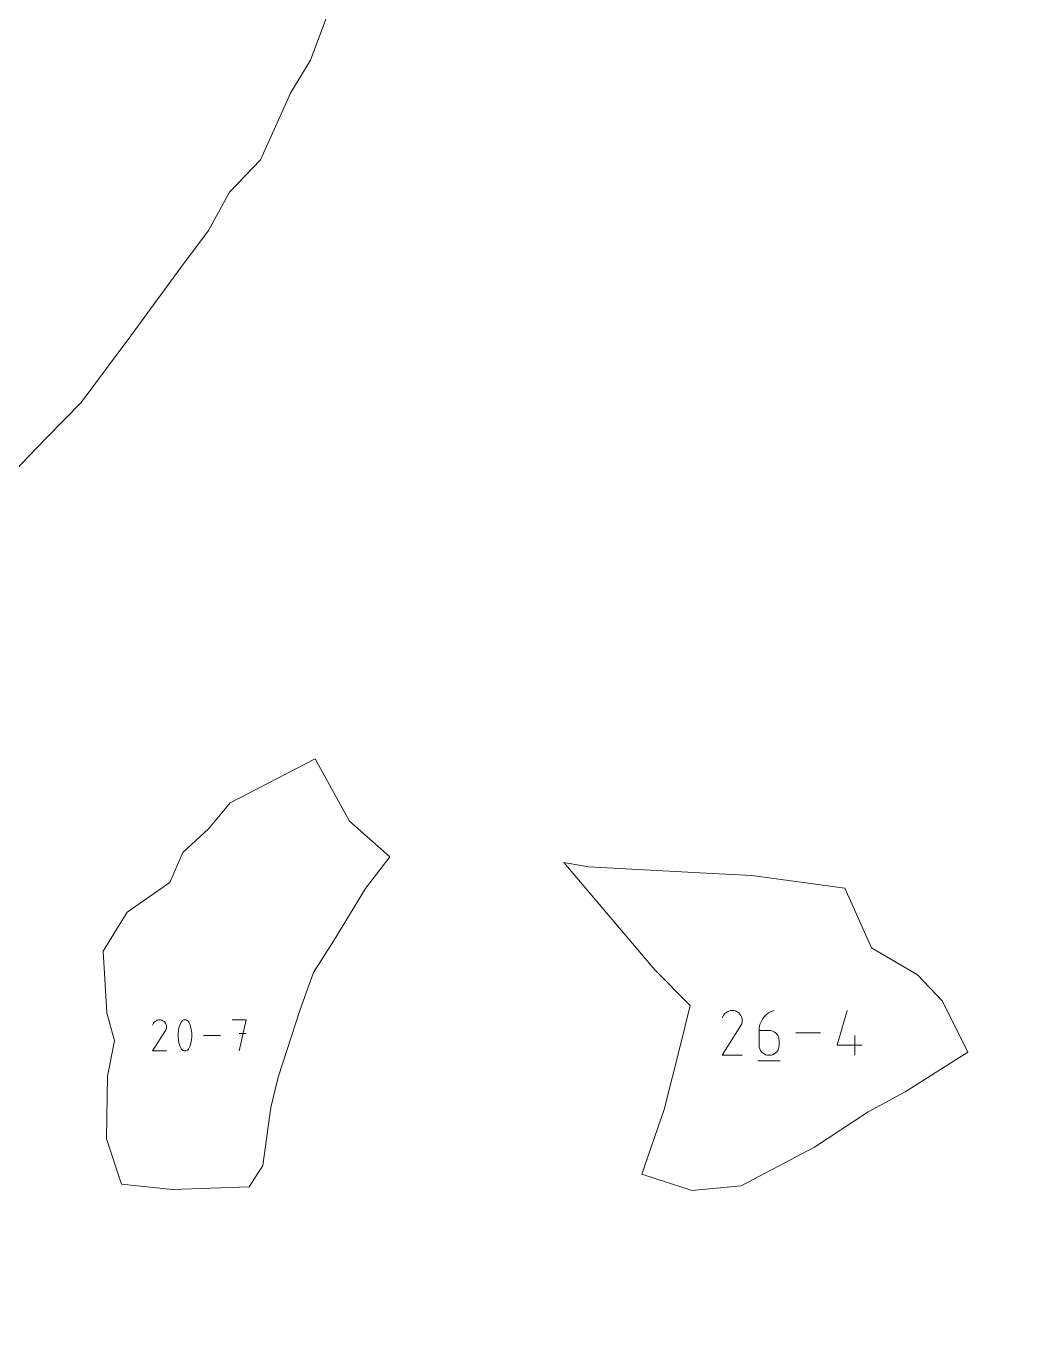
# Model space of a CAD drawing. Header units: millimetres. Extents: x -446 to 392, y -249 to 379.
# Drawn here: x -266.24 to -244.91, y 204.53 to 232.11 of the extents above; entities that cross this region are included whole.
import ezdxf

# ---------------------------------------------------------------- set-up
doc = ezdxf.new("R2010")
doc.units = ezdxf.units.MM
doc.header["$MEASUREMENT"] = 0
doc.layers.add('Layer 1', color=7, linetype='Continuous')

msp = doc.modelspace()

# ---------------------------------------------------------------- linework, layer by layer
at = {"layer": 'Layer 1', "color": 5, "lineweight": 0}
for points, knots in [([(-446.0374, -230.5655), (-446.0374, -230.5655), (392.1616, -230.5655), (392.1616, -230.5655), (392.1616, -230.5655), (392.1616, -230.5655), (392.1616, 379.0343), (392.1616, 379.0343), (392.1616, 379.0343), (392.1616, 379.0343), (-446.0374, 379.0343), (-446.0374, 379.0343), (-446.0374, 379.0343), (-446.0374, 379.0343), (-446.0374, -230.5655), (-446.0374, -230.5655)], [0, 0, 0, 0, 0.2, 0.2, 0.2, 0.2, 0.4, 0.4, 0.4, 0.4, 0.6, 0.6, 0.6, 0.6, 1, 1, 1, 1]), ([(-258.3271, 236.817), (-258.3271, 236.817), (-258.3528, 238.238), (-258.3528, 238.238), (-258.3528, 238.238), (-258.3528, 238.238), (-258.4877, 239.1928), (-258.4877, 239.1928), (-258.4877, 239.1928), (-258.4877, 239.1928), (-258.7671, 240.2921), (-258.7671, 240.2921), (-258.7671, 240.2921), (-258.7671, 240.2921), (-258.9362, 240.9663), (-258.9362, 240.9663), (-258.9362, 240.9663), (-258.9362, 240.9663), (-259.1602, 242.4473), (-259.1602, 242.4473), (-259.1602, 242.4473), (-259.1602, 242.4473), (-259.6253, 243.0312), (-259.6253, 243.0312), (-259.6253, 243.0312), (-259.6253, 243.0312), (-260.4783, 244.2957), (-260.4783, 244.2957), (-260.4783, 244.2957), (-260.4783, 244.2957), (-261.4925, 244.6705), (-261.4925, 244.6705), (-261.4925, 244.6705), (-261.4925, 244.6705), (-262.3107, 245.079), (-262.3107, 245.079), (-262.3107, 245.079), (-262.3107, 245.079), (-262.8209, 245.4773), (-262.8209, 245.4773), (-262.8209, 245.4773), (-262.8209, 245.4773), (-263.442, 245.8806), (-263.442, 245.8806), (-263.442, 245.8806), (-263.442, 245.8806), (-264.6573, 246.96), (-264.6573, 246.96), (-264.6573, 246.96), (-264.6573, 246.96), (-264.9407, 249.4586), (-264.9407, 249.4586), (-264.9407, 249.4586), (-264.9407, 249.4586), (-265.003, 251.8143), (-265.003, 251.8143), (-265.003, 251.8143), (-265.003, 251.8143), (-264.9864, 252.3748), (-264.9864, 252.3748), (-264.9864, 252.3748), (-264.9864, 252.3748), (-266.3657, 254.4866), (-266.3657, 254.4866), (-266.3657, 254.4866), (-266.3657, 254.4866), (-267.1228, 254.7049), (-267.1228, 254.7049), (-267.1228, 254.7049), (-267.1228, 254.7049), (-267.6776, 255.218), (-267.6776, 255.218), (-267.6776, 255.218), (-267.6776, 255.218), (-268.4535, 256.0602), (-268.4535, 256.0602), (-268.4535, 256.0602), (-268.4535, 256.0602), (-269.7311, 256.6567), (-269.7311, 256.6567), (-269.7311, 256.6567), (-269.7311, 256.6567), (-270.8172, 256.487), (-270.8172, 256.487), (-270.8172, 256.487), (-270.8172, 256.487), (-271.1241, 257.1412), (-271.1241, 257.1412), (-271.1241, 257.1412), (-271.1241, 257.1412), (-271.7726, 257.4435), (-271.7726, 257.4435), (-271.7726, 257.4435), (-271.7726, 257.4435), (-272.6113, 257.5646), (-272.6113, 257.5646), (-272.6113, 257.5646), (-272.6113, 257.5646), (-273.6592, 257.0881), (-273.6592, 257.0881), (-273.6592, 257.0881), (-273.6592, 257.0881), (-274.7865, 258.1508), (-274.7865, 258.1508), (-274.7865, 258.1508), (-274.7865, 258.1508), (-275.7836, 258.6822), (-275.7836, 258.6822), (-275.7836, 258.6822), (-275.7836, 258.6822), (-276.3715, 258.7513), (-276.3715, 258.7513), (-276.3715, 258.7513), (-276.3715, 258.7513), (-277.0246, 258.5879), (-277.0246, 258.5879), (-277.0246, 258.5879), (-277.0246, 258.5879), (-276.9275, 257.7297), (-276.9275, 257.7297), (-276.9275, 257.7297), (-276.9275, 257.7297), (-276.8812, 257.1418), (-276.8812, 257.1418), (-276.8812, 257.1418), (-276.8812, 257.1418), (-276.351, 256.4841), (-276.351, 256.4841), (-276.351, 256.4841), (-276.351, 256.4841), (-275.9641, 256.1504), (-275.9641, 256.1504), (-275.9641, 256.1504), (-275.9641, 256.1504), (-274.3472, 255.4425), (-274.3472, 255.4425), (-274.3472, 255.4425), (-274.3472, 255.4425), (-274.0192, 256.0693), (-274.0192, 256.0693), (-274.0192, 256.0693), (-274.0192, 256.0693), (-274.1003, 255.3614), (-274.1003, 255.3614), (-274.1003, 255.3614), (-274.1003, 255.3614), (-273.5804, 254.8591), (-273.5804, 254.8591), (-273.5804, 254.8591), (-273.5804, 254.8591), (-272.7747, 254.434), (-272.7747, 254.434), (-272.7747, 254.434), (-272.7747, 254.434), (-272.2599, 253.1759), (-272.2599, 253.1759), (-272.2599, 253.1759), (-272.2599, 253.1759), (-271.8074, 252.2491), (-271.8074, 252.2491), (-271.8074, 252.2491), (-271.8074, 252.2491), (-270.4156, 251.5555), (-270.4156, 251.5555), (-270.4156, 251.5555), (-270.4156, 251.5555), (-271.2452, 249.9305), (-271.2452, 249.9305), (-271.2452, 249.9305), (-271.2452, 249.9305), (-272.9313, 250.0568), (-272.9313, 250.0568), (-272.9313, 250.0568), (-272.9313, 250.0568), (-273.9895, 249.2912), (-273.9895, 249.2912), (-273.9895, 249.2912), (-273.9895, 249.2912), (-275.3425, 249.2609), (-275.3425, 249.2609), (-275.3425, 249.2609), (-275.3425, 249.2609), (-275.8259, 248.6415), (-275.8259, 248.6415), (-275.8259, 248.6415), (-275.8259, 248.6415), (-276.1098, 248.1804), (-276.1098, 248.1804), (-276.1098, 248.1804), (-276.1098, 248.1804), (-276.8955, 247.1771), (-276.8955, 247.1771), (-276.8955, 247.1771), (-276.8955, 247.1771), (-277.2829, 245.9909), (-277.2829, 245.9909), (-277.2829, 245.9909), (-277.2829, 245.9909), (-277.7982, 245.3881), (-277.7982, 245.3881), (-277.7982, 245.3881), (-277.7982, 245.3881), (-278.6067, 244.5865), (-278.6067, 244.5865), (-278.6067, 244.5865), (-278.6067, 244.5865), (-279.6352, 243.818), (-279.6352, 243.818), (-279.6352, 243.818), (-279.6352, 243.818), (-281.2024, 242.3993), (-281.2024, 242.3993), (-281.2024, 242.3993), (-281.2024, 242.3993), (-281.9498, 241.2383), (-281.9498, 241.2383), (-281.9498, 241.2383), (-281.9498, 241.2383), (-282.9057, 240.6235), (-282.9057, 240.6235), (-282.9057, 240.6235), (-282.9057, 240.6235), (-283.4354, 240.0081), (-283.4354, 240.0081), (-283.4354, 240.0081), (-283.4354, 240.0081), (-284.437, 239.1499), (-284.437, 239.1499), (-284.437, 239.1499), (-284.437, 239.1499), (-285.2117, 238.5791), (-285.2117, 238.5791), (-285.2117, 238.5791), (-285.2117, 238.5791), (-285.8008, 238.406), (-285.8008, 238.406), (-285.8008, 238.406), (-285.8008, 238.406), (-286.7967, 238.1729), (-286.7967, 238.1729), (-286.7967, 238.1729), (-286.7967, 238.1729), (-287.7772, 238.4231), (-287.7772, 238.4231), (-287.7772, 238.4231), (-287.7772, 238.4231), (-288.7474, 237.9478), (-288.7474, 237.9478), (-288.7474, 237.9478), (-288.7474, 237.9478), (-289.1879, 237.2924), (-289.1879, 237.2924), (-289.1879, 237.2924), (-289.1879, 237.2924), (-290.1038, 236.9479), (-290.1038, 236.9479), (-290.1038, 236.9479), (-290.1038, 236.9479), (-291.1329, 236.6553), (-291.1329, 236.6553), (-291.1329, 236.6553), (-291.1329, 236.6553), (-292.2407, 235.8634), (-292.2407, 235.8634), (-292.2407, 235.8634), (-292.2407, 235.8634), (-292.1327, 234.8087), (-292.1327, 234.8087), (-292.1327, 234.8087), (-292.1327, 234.8087), (-290.9129, 234.0779), (-290.9129, 234.0779), (-290.9129, 234.0779), (-290.9129, 234.0779), (-289.5627, 233.3528), (-289.5627, 233.3528), (-289.5627, 233.3528), (-289.5627, 233.3528), (-288.6702, 232.9088), (-288.6702, 232.9088), (-288.6702, 232.9088), (-288.6702, 232.9088), (-286.5665, 232.2421), (-286.5665, 232.2421), (-286.5665, 232.2421), (-286.5665, 232.2421), (-285.7905, 232.3403), (-285.7905, 232.3403), (-285.7905, 232.3403), (-285.7905, 232.3403), (-284.6929, 232.3935), (-284.6929, 232.3935), (-284.6929, 232.3935), (-284.6929, 232.3935), (-284.1559, 232.5495), (-284.1559, 232.5495), (-284.1559, 232.5495), (-284.1559, 232.5495), (-283.6022, 232.7934), (-283.6022, 232.7934), (-283.6022, 232.7934), (-283.6022, 232.7934), (-282.3595, 233.5773), (-282.3595, 233.5773), (-282.3595, 233.5773), (-282.3595, 233.5773), (-280.955, 234.2424), (-280.955, 234.2424), (-280.955, 234.2424), (-280.955, 234.2424), (-279.9786, 234.9709), (-279.9786, 234.9709), (-279.9786, 234.9709), (-279.9786, 234.9709), (-278.2296, 235.9), (-278.2296, 235.9), (-278.2296, 235.9), (-278.2296, 235.9), (-276.5001, 237.2038), (-276.5001, 237.2038), (-276.5001, 237.2038), (-276.5001, 237.2038), (-274.2495, 238.5197), (-274.2495, 238.5197), (-274.2495, 238.5197), (-274.2495, 238.5197), (-272.6165, 239.1648), (-272.6165, 239.1648), (-272.6165, 239.1648), (-272.6165, 239.1648), (-270.2522, 239.619), (-270.2522, 239.619), (-270.2522, 239.619), (-270.2522, 239.619), (-269.4688, 239.6761), (-269.4688, 239.6761), (-269.4688, 239.6761), (-269.4688, 239.6761), (-268.9569, 239.7739), (-268.9569, 239.7739), (-268.9569, 239.7739), (-268.9569, 239.7739), (-267.4959, 239.7219), (-267.4959, 239.7219), (-267.4959, 239.7219), (-267.4959, 239.7219), (-267.9712, 238.6654), (-267.9712, 238.6654), (-267.9712, 238.6654), (-267.9712, 238.6654), (-269.2128, 238.162), (-269.2128, 238.162), (-269.2128, 238.162), (-269.2128, 238.162), (-270.835, 237.3918), (-270.835, 237.3918), (-270.835, 237.3918), (-270.835, 237.3918), (-271.8811, 236.6199), (-271.8811, 236.6199), (-271.8811, 236.6199), (-271.8811, 236.6199), (-272.2622, 236.0919), (-272.2622, 236.0919), (-272.2622, 236.0919), (-272.2622, 236.0919), (-273.0073, 235.8308), (-273.0073, 235.8308), (-273.0073, 235.8308), (-273.0073, 235.8308), (-273.9055, 234.9726), (-273.9055, 234.9726), (-273.9055, 234.9726), (-273.9055, 234.9726), (-274.7883, 234.0767), (-274.7883, 234.0767), (-274.7883, 234.0767), (-274.7883, 234.0767), (-275.0745, 232.5672), (-275.0745, 232.5672), (-275.0745, 232.5672), (-275.0745, 232.5672), (-275.9087, 231.9804), (-275.9087, 231.9804), (-275.9087, 231.9804), (-275.9087, 231.9804), (-276.7212, 231.321), (-276.7212, 231.321), (-276.7212, 231.321), (-276.7212, 231.321), (-276.9657, 230.7628), (-276.9657, 230.7628), (-276.9657, 230.7628), (-276.9657, 230.7628), (-275.6436, 230.3765), (-275.6436, 230.3765), (-275.6436, 230.3765), (-275.6436, 230.3765), (-273.7535, 230.6645), (-273.7535, 230.6645), (-273.7535, 230.6645), (-273.7535, 230.6645), (-273.2438, 230.5548), (-273.2438, 230.5548), (-273.2438, 230.5548), (-273.2438, 230.5548), (-272.9067, 228.311), (-272.9067, 228.311), (-272.9067, 228.311), (-272.9067, 228.311), (-272.9633, 226.5946), (-272.9633, 226.5946), (-272.9633, 226.5946), (-272.9633, 226.5946), (-272.901, 225.5313), (-272.901, 225.5313), (-272.901, 225.5313), (-272.901, 225.5313), (-272.6096, 223.3813), (-272.6096, 223.3813), (-272.6096, 223.3813), (-272.6096, 223.3813), (-271.5103, 223.2527), (-271.5103, 223.2527), (-271.5103, 223.2527), (-271.5103, 223.2527), (-271.0618, 222.6716), (-271.0618, 222.6716), (-271.0618, 222.6716), (-271.0618, 222.6716), (-270.6093, 222.126), (-270.6093, 222.126), (-270.6093, 222.126), (-270.6093, 222.126), (-270.1967, 221.3466), (-270.1967, 221.3466), (-270.1967, 221.3466), (-270.1967, 221.3466), (-269.5991, 220.4673), (-269.5991, 220.4673), (-269.5991, 220.4673), (-269.5991, 220.4673), (-268.9986, 220.2496), (-268.9986, 220.2496), (-268.9986, 220.2496), (-268.9986, 220.2496), (-268.4043, 220.7347), (-268.4043, 220.7347), (-268.4043, 220.7347), (-268.4043, 220.7347), (-268.0181, 221.0695), (-268.0181, 221.0695), (-268.0181, 221.0695), (-268.0181, 221.0695), (-266.1949, 222.987), (-266.1949, 222.987), (-266.1949, 222.987), (-266.1949, 222.987), (-265.7932, 223.4064), (-265.7932, 223.4064), (-265.7932, 223.4064), (-265.7932, 223.4064), (-265.0733, 224.1378), (-265.0733, 224.1378), (-265.0733, 224.1378), (-265.0733, 224.1378), (-264.0219, 225.5496), (-264.0219, 225.5496), (-264.0219, 225.5496), (-264.0219, 225.5496), (-262.9672, 226.994), (-262.9672, 226.994), (-262.9672, 226.994), (-262.9672, 226.994), (-262.3815, 227.7768), (-262.3815, 227.7768), (-262.3815, 227.7768), (-262.3815, 227.7768), (-261.937, 228.5882), (-261.937, 228.5882), (-261.937, 228.5882), (-261.937, 228.5882), (-261.2777, 229.2704), (-261.2777, 229.2704), (-261.2777, 229.2704), (-261.2777, 229.2704), (-260.6371, 230.7005), (-260.6371, 230.7005), (-260.6371, 230.7005), (-260.6371, 230.7005), (-260.2235, 231.385), (-260.2235, 231.385), (-260.2235, 231.385), (-260.2235, 231.385), (-259.599, 233.0505), (-259.599, 233.0505), (-259.599, 233.0505), (-259.599, 233.0505), (-259.259, 234.0819), (-259.259, 234.0819), (-259.259, 234.0819), (-259.259, 234.0819), (-258.9282, 234.5584), (-258.9282, 234.5584), (-258.9282, 234.5584), (-258.9282, 234.5584), (-258.3271, 236.817), (-258.3271, 236.817)], [0, 0, 0, 0, 0.0078125, 0.0078125, 0.0078125, 0.0078125, 0.015625, 0.015625, 0.015625, 0.015625, 0.0234375, 0.0234375, 0.0234375, 0.0234375, 0.03125, 0.03125, 0.03125, 0.03125, 0.0390625, 0.0390625, 0.0390625, 0.0390625, 0.046875, 0.046875, 0.046875, 0.046875, 0.0546875, 0.0546875, 0.0546875, 0.0546875, 0.0625, 0.0625, 0.0625, 0.0625, 0.0703125, 0.0703125, 0.0703125, 0.0703125, 0.078125, 0.078125, 0.078125, 0.078125, 0.0859375, 0.0859375, 0.0859375, 0.0859375, 0.09375, 0.09375, 0.09375, 0.09375, 0.1015625, 0.1015625, 0.1015625, 0.1015625, 0.109375, 0.109375, 0.109375, 0.109375, 0.1171875, 0.1171875, 0.1171875, 0.1171875, 0.125, 0.125, 0.125, 0.125, 0.1328125, 0.1328125, 0.1328125, 0.1328125, 0.140625, 0.140625, 0.140625, 0.140625, 0.1484375, 0.1484375, 0.1484375, 0.1484375, 0.15625, 0.15625, 0.15625, 0.15625, 0.1640625, 0.1640625, 0.1640625, 0.1640625, 0.171875, 0.171875, 0.171875, 0.171875, 0.1796875, 0.1796875, 0.1796875, 0.1796875, 0.1875, 0.1875, 0.1875, 0.1875, 0.1953125, 0.1953125, 0.1953125, 0.1953125, 0.203125, 0.203125, 0.203125, 0.203125, 0.2109375, 0.2109375, 0.2109375, 0.2109375, 0.21875, 0.21875, 0.21875, 0.21875, 0.2265625, 0.2265625, 0.2265625, 0.2265625, 0.234375, 0.234375, 0.234375, 0.234375, 0.2421875, 0.2421875, 0.2421875, 0.2421875, 0.25, 0.25, 0.25, 0.25, 0.2578125, 0.2578125, 0.2578125, 0.2578125, 0.265625, 0.265625, 0.265625, 0.265625, 0.2734375, 0.2734375, 0.2734375, 0.2734375, 0.28125, 0.28125, 0.28125, 0.28125, 0.2890625, 0.2890625, 0.2890625, 0.2890625, 0.296875, 0.296875, 0.296875, 0.296875, 0.3046875, 0.3046875, 0.3046875, 0.3046875, 0.3125, 0.3125, 0.3125, 0.3125, 0.3203125, 0.3203125, 0.3203125, 0.3203125, 0.328125, 0.328125, 0.328125, 0.328125, 0.3359375, 0.3359375, 0.3359375, 0.3359375, 0.34375, 0.34375, 0.34375, 0.34375, 0.3515625, 0.3515625, 0.3515625, 0.3515625, 0.359375, 0.359375, 0.359375, 0.359375, 0.3671875, 0.3671875, 0.3671875, 0.3671875, 0.375, 0.375, 0.375, 0.375, 0.3828125, 0.3828125, 0.3828125, 0.3828125, 0.390625, 0.390625, 0.390625, 0.390625, 0.3984375, 0.3984375, 0.3984375, 0.3984375, 0.40625, 0.40625, 0.40625, 0.40625, 0.4140625, 0.4140625, 0.4140625, 0.4140625, 0.421875, 0.421875, 0.421875, 0.421875, 0.4296875, 0.4296875, 0.4296875, 0.4296875, 0.4375, 0.4375, 0.4375, 0.4375, 0.4453125, 0.4453125, 0.4453125, 0.4453125, 0.453125, 0.453125, 0.453125, 0.453125, 0.4609375, 0.4609375, 0.4609375, 0.4609375, 0.46875, 0.46875, 0.46875, 0.46875, 0.4765625, 0.4765625, 0.4765625, 0.4765625, 0.484375, 0.484375, 0.484375, 0.484375, 0.4921875, 0.4921875, 0.4921875, 0.4921875, 0.5, 0.5, 0.5, 0.5, 0.5078125, 0.5078125, 0.5078125, 0.5078125, 0.515625, 0.515625, 0.515625, 0.515625, 0.5234375, 0.5234375, 0.5234375, 0.5234375, 0.53125, 0.53125, 0.53125, 0.53125, 0.5390625, 0.5390625, 0.5390625, 0.5390625, 0.546875, 0.546875, 0.546875, 0.546875, 0.5546875, 0.5546875, 0.5546875, 0.5546875, 0.5625, 0.5625, 0.5625, 0.5625, 0.5703125, 0.5703125, 0.5703125, 0.5703125, 0.578125, 0.578125, 0.578125, 0.578125, 0.5859375, 0.5859375, 0.5859375, 0.5859375, 0.59375, 0.59375, 0.59375, 0.59375, 0.6015625, 0.6015625, 0.6015625, 0.6015625, 0.609375, 0.609375, 0.609375, 0.609375, 0.6171875, 0.6171875, 0.6171875, 0.6171875, 0.625, 0.625, 0.625, 0.625, 0.6328125, 0.6328125, 0.6328125, 0.6328125, 0.640625, 0.640625, 0.640625, 0.640625, 0.6484375, 0.6484375, 0.6484375, 0.6484375, 0.65625, 0.65625, 0.65625, 0.65625, 0.6640625, 0.6640625, 0.6640625, 0.6640625, 0.671875, 0.671875, 0.671875, 0.671875, 0.6796875, 0.6796875, 0.6796875, 0.6796875, 0.6875, 0.6875, 0.6875, 0.6875, 0.6953125, 0.6953125, 0.6953125, 0.6953125, 0.703125, 0.703125, 0.703125, 0.703125, 0.7109375, 0.7109375, 0.7109375, 0.7109375, 0.71875, 0.71875, 0.71875, 0.71875, 0.7265625, 0.7265625, 0.7265625, 0.7265625, 0.734375, 0.734375, 0.734375, 0.734375, 0.7421875, 0.7421875, 0.7421875, 0.7421875, 0.75, 0.75, 0.75, 0.75, 0.7578125, 0.7578125, 0.7578125, 0.7578125, 0.765625, 0.765625, 0.765625, 0.765625, 0.7734375, 0.7734375, 0.7734375, 0.7734375, 0.78125, 0.78125, 0.78125, 0.78125, 0.7890625, 0.7890625, 0.7890625, 0.7890625, 0.796875, 0.796875, 0.796875, 0.796875, 0.8046875, 0.8046875, 0.8046875, 0.8046875, 0.8125, 0.8125, 0.8125, 0.8125, 0.8203125, 0.8203125, 0.8203125, 0.8203125, 0.828125, 0.828125, 0.828125, 0.828125, 0.8359375, 0.8359375, 0.8359375, 0.8359375, 0.84375, 0.84375, 0.84375, 0.84375, 0.8515625, 0.8515625, 0.8515625, 0.8515625, 0.859375, 0.859375, 0.859375, 0.859375, 0.8671875, 0.8671875, 0.8671875, 0.8671875, 0.875, 0.875, 0.875, 0.875, 0.8828125, 0.8828125, 0.8828125, 0.8828125, 0.890625, 0.890625, 0.890625, 0.890625, 0.8984375, 0.8984375, 0.8984375, 0.8984375, 0.90625, 0.90625, 0.90625, 0.90625, 0.9140625, 0.9140625, 0.9140625, 0.9140625, 0.921875, 0.921875, 0.921875, 0.921875, 0.9296875, 0.9296875, 0.9296875, 0.9296875, 0.9375, 0.9375, 0.9375, 0.9375, 0.9453125, 0.9453125, 0.9453125, 0.9453125, 0.953125, 0.953125, 0.953125, 0.953125, 0.9609375, 0.9609375, 0.9609375, 0.9609375, 0.96875, 0.96875, 0.96875, 0.96875, 0.9765625, 0.9765625, 0.9765625, 0.9765625, 0.984375, 0.984375, 0.984375, 0.984375, 1, 1, 1, 1]), ([(-261.0657, 209.217), (-261.0657, 209.217), (-260.9068, 209.8581), (-260.9068, 209.8581), (-260.9068, 209.8581), (-260.9068, 209.8581), (-260.4435, 211.2894), (-260.4435, 211.2894), (-260.4435, 211.2894), (-260.4435, 211.2894), (-260.1589, 212.071), (-260.1589, 212.071), (-260.1589, 212.071), (-260.1589, 212.071), (-259.7332, 212.7372), (-259.7332, 212.7372), (-259.7332, 212.7372), (-259.7332, 212.7372), (-259.0602, 213.848), (-259.0602, 213.848), (-259.0602, 213.848), (-259.0602, 213.848), (-258.5419, 214.5239), (-258.5419, 214.5239), (-258.5419, 214.5239), (-258.5419, 214.5239), (-259.3984, 215.2764), (-259.3984, 215.2764), (-259.3984, 215.2764), (-259.3984, 215.2764), (-260.1241, 216.598), (-260.1241, 216.598), (-260.1241, 216.598), (-260.1241, 216.598), (-261.9256, 215.6615), (-261.9256, 215.6615), (-261.9256, 215.6615), (-261.9256, 215.6615), (-262.385, 215.1101), (-262.385, 215.1101), (-262.385, 215.1101), (-262.385, 215.1101), (-262.9272, 214.6113), (-262.9272, 214.6113), (-262.9272, 214.6113), (-262.9272, 214.6113), (-263.2009, 213.9771), (-263.2009, 213.9771), (-263.2009, 213.9771), (-263.2009, 213.9771), (-264.1059, 213.352), (-264.1059, 213.352), (-264.1059, 213.352), (-264.1059, 213.352), (-264.6099, 212.5207), (-264.6099, 212.5207), (-264.6099, 212.5207), (-264.6099, 212.5207), (-264.5327, 211.2197), (-264.5327, 211.2197), (-264.5327, 211.2197), (-264.5327, 211.2197), (-264.3728, 210.6232), (-264.3728, 210.6232), (-264.3728, 210.6232), (-264.3728, 210.6232), (-264.5219, 209.8798), (-264.5219, 209.8798), (-264.5219, 209.8798), (-264.5219, 209.8798), (-264.5385, 208.5537), (-264.5385, 208.5537), (-264.5385, 208.5537), (-264.5385, 208.5537), (-264.2196, 207.5938), (-264.2196, 207.5938), (-264.2196, 207.5938), (-264.2196, 207.5938), (-263.1449, 207.4783), (-263.1449, 207.4783), (-263.1449, 207.4783), (-263.1449, 207.4783), (-261.5239, 207.5332), (-261.5239, 207.5332), (-261.5239, 207.5332), (-261.5239, 207.5332), (-261.2337, 207.9851), (-261.2337, 207.9851), (-261.2337, 207.9851), (-261.2337, 207.9851), (-261.0657, 209.217), (-261.0657, 209.217)], [0, 0, 0, 0, 0.0416667, 0.0416667, 0.0416667, 0.0416667, 0.0833333, 0.0833333, 0.0833333, 0.0833333, 0.125, 0.125, 0.125, 0.125, 0.1666667, 0.1666667, 0.1666667, 0.1666667, 0.2083333, 0.2083333, 0.2083333, 0.2083333, 0.25, 0.25, 0.25, 0.25, 0.2916667, 0.2916667, 0.2916667, 0.2916667, 0.3333333, 0.3333333, 0.3333333, 0.3333333, 0.375, 0.375, 0.375, 0.375, 0.4166667, 0.4166667, 0.4166667, 0.4166667, 0.4583333, 0.4583333, 0.4583333, 0.4583333, 0.5, 0.5, 0.5, 0.5, 0.5416667, 0.5416667, 0.5416667, 0.5416667, 0.5833333, 0.5833333, 0.5833333, 0.5833333, 0.625, 0.625, 0.625, 0.625, 0.6666667, 0.6666667, 0.6666667, 0.6666667, 0.7083333, 0.7083333, 0.7083333, 0.7083333, 0.75, 0.75, 0.75, 0.75, 0.7916667, 0.7916667, 0.7916667, 0.7916667, 0.8333333, 0.8333333, 0.8333333, 0.8333333, 0.875, 0.875, 0.875, 0.875, 0.9166667, 0.9166667, 0.9166667, 0.9166667, 1, 1, 1, 1]), ([(-251.1118, 207.5583), (-251.1118, 207.5583), (-249.5572, 208.3731), (-249.5572, 208.3731), (-249.5572, 208.3731), (-249.5572, 208.3731), (-248.4224, 209.1256), (-248.4224, 209.1256), (-248.4224, 209.1256), (-248.4224, 209.1256), (-247.6402, 209.5495), (-247.6402, 209.5495), (-247.6402, 209.5495), (-247.6402, 209.5495), (-246.3146, 210.386), (-246.3146, 210.386), (-246.3146, 210.386), (-246.3146, 210.386), (-246.8471, 211.4654), (-246.8471, 211.4654), (-246.8471, 211.4654), (-246.8471, 211.4654), (-247.3779, 212.0202), (-247.3779, 212.0202), (-247.3779, 212.0202), (-247.3779, 212.0202), (-248.3493, 212.5915), (-248.3493, 212.5915), (-248.3493, 212.5915), (-248.3493, 212.5915), (-248.9144, 213.8605), (-248.9144, 213.8605), (-248.9144, 213.8605), (-248.9144, 213.8605), (-250.8862, 214.1262), (-250.8862, 214.1262), (-250.8862, 214.1262), (-250.8862, 214.1262), (-251.7164, 214.1702), (-251.7164, 214.1702), (-251.7164, 214.1702), (-251.7164, 214.1702), (-254.3389, 214.3085), (-254.3389, 214.3085), (-254.3389, 214.3085), (-254.3389, 214.3085), (-254.8652, 214.3988), (-254.8652, 214.3988), (-254.8652, 214.3988), (-254.8652, 214.3988), (-252.9357, 212.1293), (-252.9357, 212.1293), (-252.9357, 212.1293), (-252.9357, 212.1293), (-252.1895, 211.3768), (-252.1895, 211.3768), (-252.1895, 211.3768), (-252.1895, 211.3768), (-252.4026, 210.5112), (-252.4026, 210.5112), (-252.4026, 210.5112), (-252.4026, 210.5112), (-252.7391, 209.1719), (-252.7391, 209.1719), (-252.7391, 209.1719), (-252.7391, 209.1719), (-253.2093, 207.8034), (-253.2093, 207.8034), (-253.2093, 207.8034), (-253.2093, 207.8034), (-252.6494, 207.6206), (-252.6494, 207.6206), (-252.6494, 207.6206), (-252.6494, 207.6206), (-252.1506, 207.4572), (-252.1506, 207.4572), (-252.1506, 207.4572), (-252.1506, 207.4572), (-251.1118, 207.5583), (-251.1118, 207.5583)], [0, 0, 0, 0, 0.047619, 0.047619, 0.047619, 0.047619, 0.0952381, 0.0952381, 0.0952381, 0.0952381, 0.1428571, 0.1428571, 0.1428571, 0.1428571, 0.1904762, 0.1904762, 0.1904762, 0.1904762, 0.2380952, 0.2380952, 0.2380952, 0.2380952, 0.2857143, 0.2857143, 0.2857143, 0.2857143, 0.3333333, 0.3333333, 0.3333333, 0.3333333, 0.3809524, 0.3809524, 0.3809524, 0.3809524, 0.4285714, 0.4285714, 0.4285714, 0.4285714, 0.4761905, 0.4761905, 0.4761905, 0.4761905, 0.5238095, 0.5238095, 0.5238095, 0.5238095, 0.5714286, 0.5714286, 0.5714286, 0.5714286, 0.6190476, 0.6190476, 0.6190476, 0.6190476, 0.6666667, 0.6666667, 0.6666667, 0.6666667, 0.7142857, 0.7142857, 0.7142857, 0.7142857, 0.7619048, 0.7619048, 0.7619048, 0.7619048, 0.8095238, 0.8095238, 0.8095238, 0.8095238, 0.8571429, 0.8571429, 0.8571429, 0.8571429, 0.9047619, 0.9047619, 0.9047619, 0.9047619, 1, 1, 1, 1])]:
    msp.add_open_spline(points, degree=3, knots=knots, dxfattribs=at)
at = {"layer": 'Layer 1', "color": 1, "lineweight": 0}
for points, knots in [([(-251.0861, 210.3192), (-251.0861, 210.3192), (-251.5084, 210.3192), (-251.5084, 210.3192), (-251.5084, 210.3192), (-251.5084, 210.3192), (-251.1181, 210.9471), (-251.1181, 210.9471), (-251.1181, 210.9471), (-251.1181, 210.9471), (-251.1181, 210.9471), (-251.1181, 210.9471), (-251.1181, 210.9471), (-251.1181, 210.9471), (-251.1176, 210.9477), (-251.1176, 210.9477), (-251.1176, 210.9477), (-251.1176, 210.9477), (-251.1176, 210.9483), (-251.1176, 210.9483), (-251.1176, 210.9483), (-251.1176, 210.9483), (-251.117, 210.9488), (-251.117, 210.9488), (-251.117, 210.9488), (-251.117, 210.9488), (-251.1164, 210.9494), (-251.1164, 210.9494), (-251.1164, 210.9494), (-251.1164, 210.9494), (-251.1158, 210.95), (-251.1158, 210.95), (-251.1158, 210.95), (-251.1158, 210.95), (-251.1158, 210.9505), (-251.1158, 210.9505), (-251.1158, 210.9505), (-251.1158, 210.9505), (-251.1153, 210.9511), (-251.1153, 210.9511), (-251.1153, 210.9511), (-251.1153, 210.9511), (-251.1147, 210.9523), (-251.1147, 210.9523), (-251.1147, 210.9523), (-251.1147, 210.9523), (-251.1147, 210.9528), (-251.1147, 210.9528), (-251.1147, 210.9528), (-251.1147, 210.9528), (-251.1147, 210.9528), (-251.1147, 210.9528), (-251.1147, 210.9528), (-251.1147, 210.9528), (-251.0981, 210.9877), (-251.0981, 210.9877), (-251.0981, 210.9877), (-251.0981, 210.9877), (-251.089, 211.0231), (-251.089, 211.0231), (-251.089, 211.0231), (-251.089, 211.0231), (-251.0861, 211.0597), (-251.0861, 211.0597), (-251.0861, 211.0597), (-251.0861, 211.0597), (-251.089, 211.0957), (-251.089, 211.0957), (-251.089, 211.0957), (-251.089, 211.0957), (-251.0987, 211.1305), (-251.0987, 211.1305), (-251.0987, 211.1305), (-251.0987, 211.1305), (-251.1136, 211.1631), (-251.1136, 211.1631), (-251.1136, 211.1631), (-251.1136, 211.1631), (-251.1341, 211.1928), (-251.1341, 211.1928), (-251.1341, 211.1928), (-251.1341, 211.1928), (-251.1604, 211.2197), (-251.1604, 211.2197), (-251.1604, 211.2197), (-251.1604, 211.2197), (-251.1913, 211.2414), (-251.1913, 211.2414), (-251.1913, 211.2414), (-251.1913, 211.2414), (-251.1913, 211.2414), (-251.1913, 211.2414), (-251.1913, 211.2414), (-251.1913, 211.2414), (-251.2261, 211.2574), (-251.2261, 211.2574), (-251.2261, 211.2574), (-251.2261, 211.2574), (-251.2615, 211.2665), (-251.2615, 211.2665), (-251.2615, 211.2665), (-251.2615, 211.2665), (-251.2981, 211.2694), (-251.2981, 211.2694), (-251.2981, 211.2694), (-251.2981, 211.2694), (-251.3341, 211.2665), (-251.3341, 211.2665), (-251.3341, 211.2665), (-251.3341, 211.2665), (-251.369, 211.2568), (-251.369, 211.2568), (-251.369, 211.2568), (-251.369, 211.2568), (-251.4015, 211.2419), (-251.4015, 211.2419), (-251.4015, 211.2419), (-251.4015, 211.2419), (-251.4318, 211.2214), (-251.4318, 211.2214), (-251.4318, 211.2214), (-251.4318, 211.2214), (-251.4581, 211.1951), (-251.4581, 211.1951), (-251.4581, 211.1951), (-251.4581, 211.1951), (-251.4798, 211.1637), (-251.4798, 211.1637), (-251.4798, 211.1637), (-251.4798, 211.1637), (-251.5078, 211.1105), (-251.5078, 211.1105)], [0, 0, 0, 0, 0.0294118, 0.0294118, 0.0294118, 0.0294118, 0.0588235, 0.0588235, 0.0588235, 0.0588235, 0.0882353, 0.0882353, 0.0882353, 0.0882353, 0.1176471, 0.1176471, 0.1176471, 0.1176471, 0.1470588, 0.1470588, 0.1470588, 0.1470588, 0.1764706, 0.1764706, 0.1764706, 0.1764706, 0.2058824, 0.2058824, 0.2058824, 0.2058824, 0.2352941, 0.2352941, 0.2352941, 0.2352941, 0.2647059, 0.2647059, 0.2647059, 0.2647059, 0.2941176, 0.2941176, 0.2941176, 0.2941176, 0.3235294, 0.3235294, 0.3235294, 0.3235294, 0.3529412, 0.3529412, 0.3529412, 0.3529412, 0.3823529, 0.3823529, 0.3823529, 0.3823529, 0.4117647, 0.4117647, 0.4117647, 0.4117647, 0.4411765, 0.4411765, 0.4411765, 0.4411765, 0.4705882, 0.4705882, 0.4705882, 0.4705882, 0.5, 0.5, 0.5, 0.5, 0.5294118, 0.5294118, 0.5294118, 0.5294118, 0.5588235, 0.5588235, 0.5588235, 0.5588235, 0.5882353, 0.5882353, 0.5882353, 0.5882353, 0.6176471, 0.6176471, 0.6176471, 0.6176471, 0.6470588, 0.6470588, 0.6470588, 0.6470588, 0.6764706, 0.6764706, 0.6764706, 0.6764706, 0.7058824, 0.7058824, 0.7058824, 0.7058824, 0.7352941, 0.7352941, 0.7352941, 0.7352941, 0.7647059, 0.7647059, 0.7647059, 0.7647059, 0.7941176, 0.7941176, 0.7941176, 0.7941176, 0.8235294, 0.8235294, 0.8235294, 0.8235294, 0.8529412, 0.8529412, 0.8529412, 0.8529412, 0.8823529, 0.8823529, 0.8823529, 0.8823529, 0.9117647, 0.9117647, 0.9117647, 0.9117647, 0.9411765, 0.9411765, 0.9411765, 0.9411765, 1, 1, 1, 1]), ([(-250.4125, 211.2694), (-250.4125, 211.2694), (-250.4125, 211.2694), (-250.4125, 211.2694), (-250.4125, 211.2694), (-250.4125, 211.2694), (-250.4731, 211.2471), (-250.4731, 211.2471), (-250.4731, 211.2471), (-250.4731, 211.2471), (-250.5285, 211.2162), (-250.5285, 211.2162), (-250.5285, 211.2162), (-250.5285, 211.2162), (-250.5782, 211.1785), (-250.5782, 211.1785), (-250.5782, 211.1785), (-250.5782, 211.1785), (-250.6222, 211.1345), (-250.6222, 211.1345), (-250.6222, 211.1345), (-250.6222, 211.1345), (-250.6593, 211.0848), (-250.6593, 211.0848), (-250.6593, 211.0848), (-250.6593, 211.0848), (-250.689, 211.0305), (-250.689, 211.0305), (-250.689, 211.0305), (-250.689, 211.0305), (-250.7113, 210.9723), (-250.7113, 210.9723), (-250.7113, 210.9723), (-250.7113, 210.9723), (-250.725, 210.9106), (-250.725, 210.9106), (-250.725, 210.9106), (-250.725, 210.9106), (-250.7296, 210.846), (-250.7296, 210.846), (-250.7296, 210.846), (-250.7296, 210.846), (-250.7296, 210.5306), (-250.7296, 210.5306), (-250.7296, 210.5306), (-250.7296, 210.5306), (-250.7262, 210.4923), (-250.7262, 210.4923), (-250.7262, 210.4923), (-250.7262, 210.4923), (-250.7165, 210.4563), (-250.7165, 210.4563), (-250.7165, 210.4563), (-250.7165, 210.4563), (-250.7005, 210.4237), (-250.7005, 210.4237), (-250.7005, 210.4237), (-250.7005, 210.4237), (-250.6799, 210.394), (-250.6799, 210.394), (-250.6799, 210.394), (-250.6799, 210.394), (-250.6548, 210.3689), (-250.6548, 210.3689), (-250.6548, 210.3689), (-250.6548, 210.3689), (-250.625, 210.3478), (-250.625, 210.3478), (-250.625, 210.3478), (-250.625, 210.3478), (-250.5925, 210.3323), (-250.5925, 210.3323), (-250.5925, 210.3323), (-250.5925, 210.3323), (-250.5565, 210.3226), (-250.5565, 210.3226), (-250.5565, 210.3226), (-250.5565, 210.3226), (-250.5188, 210.3192), (-250.5188, 210.3192), (-250.5188, 210.3192), (-250.5188, 210.3192), (-250.5188, 210.3192), (-250.5188, 210.3192), (-250.5188, 210.3192), (-250.5188, 210.3192), (-250.4805, 210.3226), (-250.4805, 210.3226), (-250.4805, 210.3226), (-250.4805, 210.3226), (-250.4451, 210.3323), (-250.4451, 210.3323), (-250.4451, 210.3323), (-250.4451, 210.3323), (-250.4119, 210.3478), (-250.4119, 210.3478), (-250.4119, 210.3478), (-250.4119, 210.3478), (-250.3822, 210.3689), (-250.3822, 210.3689), (-250.3822, 210.3689), (-250.3822, 210.3689), (-250.3571, 210.394), (-250.3571, 210.394), (-250.3571, 210.394), (-250.3571, 210.394), (-250.3359, 210.4237), (-250.3359, 210.4237), (-250.3359, 210.4237), (-250.3359, 210.4237), (-250.3205, 210.4563), (-250.3205, 210.4563), (-250.3205, 210.4563), (-250.3205, 210.4563), (-250.3108, 210.4923), (-250.3108, 210.4923), (-250.3108, 210.4923), (-250.3108, 210.4923), (-250.3074, 210.5306), (-250.3074, 210.5306), (-250.3074, 210.5306), (-250.3074, 210.5306), (-250.3074, 210.6357), (-250.3074, 210.6357), (-250.3074, 210.6357), (-250.3074, 210.6357), (-250.3108, 210.6734), (-250.3108, 210.6734), (-250.3108, 210.6734), (-250.3108, 210.6734), (-250.3205, 210.7094), (-250.3205, 210.7094), (-250.3205, 210.7094), (-250.3205, 210.7094), (-250.3359, 210.742), (-250.3359, 210.742), (-250.3359, 210.742), (-250.3359, 210.742), (-250.3571, 210.7717), (-250.3571, 210.7717), (-250.3571, 210.7717), (-250.3571, 210.7717), (-250.3822, 210.7968), (-250.3822, 210.7968), (-250.3822, 210.7968), (-250.3822, 210.7968), (-250.4119, 210.8174), (-250.4119, 210.8174), (-250.4119, 210.8174), (-250.4119, 210.8174), (-250.4451, 210.8328), (-250.4451, 210.8328), (-250.4451, 210.8328), (-250.4451, 210.8328), (-250.4805, 210.8431), (-250.4805, 210.8431), (-250.4805, 210.8431), (-250.4805, 210.8431), (-250.5188, 210.846), (-250.5188, 210.846), (-250.5188, 210.846), (-250.5188, 210.846), (-250.7296, 210.846), (-250.7296, 210.846)], [0, 0, 0, 0, 0.0238095, 0.0238095, 0.0238095, 0.0238095, 0.047619, 0.047619, 0.047619, 0.047619, 0.0714286, 0.0714286, 0.0714286, 0.0714286, 0.0952381, 0.0952381, 0.0952381, 0.0952381, 0.1190476, 0.1190476, 0.1190476, 0.1190476, 0.1428571, 0.1428571, 0.1428571, 0.1428571, 0.1666667, 0.1666667, 0.1666667, 0.1666667, 0.1904762, 0.1904762, 0.1904762, 0.1904762, 0.2142857, 0.2142857, 0.2142857, 0.2142857, 0.2380952, 0.2380952, 0.2380952, 0.2380952, 0.2619048, 0.2619048, 0.2619048, 0.2619048, 0.2857143, 0.2857143, 0.2857143, 0.2857143, 0.3095238, 0.3095238, 0.3095238, 0.3095238, 0.3333333, 0.3333333, 0.3333333, 0.3333333, 0.3571429, 0.3571429, 0.3571429, 0.3571429, 0.3809524, 0.3809524, 0.3809524, 0.3809524, 0.4047619, 0.4047619, 0.4047619, 0.4047619, 0.4285714, 0.4285714, 0.4285714, 0.4285714, 0.452381, 0.452381, 0.452381, 0.452381, 0.4761905, 0.4761905, 0.4761905, 0.4761905, 0.5, 0.5, 0.5, 0.5, 0.5238095, 0.5238095, 0.5238095, 0.5238095, 0.547619, 0.547619, 0.547619, 0.547619, 0.5714286, 0.5714286, 0.5714286, 0.5714286, 0.5952381, 0.5952381, 0.5952381, 0.5952381, 0.6190476, 0.6190476, 0.6190476, 0.6190476, 0.6428571, 0.6428571, 0.6428571, 0.6428571, 0.6666667, 0.6666667, 0.6666667, 0.6666667, 0.6904762, 0.6904762, 0.6904762, 0.6904762, 0.7142857, 0.7142857, 0.7142857, 0.7142857, 0.7380952, 0.7380952, 0.7380952, 0.7380952, 0.7619048, 0.7619048, 0.7619048, 0.7619048, 0.7857143, 0.7857143, 0.7857143, 0.7857143, 0.8095238, 0.8095238, 0.8095238, 0.8095238, 0.8333333, 0.8333333, 0.8333333, 0.8333333, 0.8571429, 0.8571429, 0.8571429, 0.8571429, 0.8809524, 0.8809524, 0.8809524, 0.8809524, 0.9047619, 0.9047619, 0.9047619, 0.9047619, 0.9285714, 0.9285714, 0.9285714, 0.9285714, 0.952381, 0.952381, 0.952381, 0.952381, 1, 1, 1, 1]), ([(-248.547, 210.5306), (-248.547, 210.5306), (-249.0749, 210.5306), (-249.0749, 210.5306), (-249.0749, 210.5306), (-249.0749, 210.5306), (-248.8641, 211.2694), (-248.8641, 211.2694)], [0, 0, 0, 0, 0.3333333, 0.3333333, 0.3333333, 0.3333333, 1, 1, 1, 1]), ([(-263.2717, 210.4129), (-263.2717, 210.4129), (-263.5643, 210.4129), (-263.5643, 210.4129), (-263.5643, 210.4129), (-263.5643, 210.4129), (-263.294, 210.8477), (-263.294, 210.8477), (-263.294, 210.8477), (-263.294, 210.8477), (-263.294, 210.8477), (-263.294, 210.8477), (-263.294, 210.8477), (-263.294, 210.8477), (-263.294, 210.8483), (-263.294, 210.8483), (-263.294, 210.8483), (-263.294, 210.8483), (-263.2934, 210.8483), (-263.2934, 210.8483), (-263.2934, 210.8483), (-263.2934, 210.8483), (-263.2929, 210.8488), (-263.2929, 210.8488), (-263.2929, 210.8488), (-263.2929, 210.8488), (-263.2929, 210.8494), (-263.2929, 210.8494), (-263.2929, 210.8494), (-263.2929, 210.8494), (-263.2929, 210.85), (-263.2929, 210.85), (-263.2929, 210.85), (-263.2929, 210.85), (-263.2923, 210.85), (-263.2923, 210.85), (-263.2923, 210.85), (-263.2923, 210.85), (-263.2917, 210.8506), (-263.2917, 210.8506), (-263.2917, 210.8506), (-263.2917, 210.8506), (-263.2917, 210.8511), (-263.2917, 210.8511), (-263.2917, 210.8511), (-263.2917, 210.8511), (-263.2917, 210.8517), (-263.2917, 210.8517), (-263.2917, 210.8517), (-263.2917, 210.8517), (-263.2917, 210.8517), (-263.2917, 210.8517), (-263.2917, 210.8517), (-263.2917, 210.8517), (-263.2803, 210.8757), (-263.2803, 210.8757), (-263.2803, 210.8757), (-263.2803, 210.8757), (-263.274, 210.9003), (-263.274, 210.9003), (-263.274, 210.9003), (-263.274, 210.9003), (-263.2717, 210.9254), (-263.2717, 210.9254), (-263.2717, 210.9254), (-263.2717, 210.9254), (-263.274, 210.9505), (-263.274, 210.9505), (-263.274, 210.9505), (-263.274, 210.9505), (-263.2803, 210.9745), (-263.2803, 210.9745), (-263.2803, 210.9745), (-263.2803, 210.9745), (-263.2912, 210.9974), (-263.2912, 210.9974), (-263.2912, 210.9974), (-263.2912, 210.9974), (-263.3054, 211.018), (-263.3054, 211.018), (-263.3054, 211.018), (-263.3054, 211.018), (-263.3232, 211.0363), (-263.3232, 211.0363), (-263.3232, 211.0363), (-263.3232, 211.0363), (-263.3449, 211.0517), (-263.3449, 211.0517), (-263.3449, 211.0517), (-263.3449, 211.0517), (-263.3449, 211.0517), (-263.3449, 211.0517), (-263.3449, 211.0517), (-263.3449, 211.0517), (-263.3683, 211.0625), (-263.3683, 211.0625), (-263.3683, 211.0625), (-263.3683, 211.0625), (-263.3934, 211.0688), (-263.3934, 211.0688), (-263.3934, 211.0688), (-263.3934, 211.0688), (-263.4186, 211.0711), (-263.4186, 211.0711), (-263.4186, 211.0711), (-263.4186, 211.0711), (-263.4437, 211.0688), (-263.4437, 211.0688), (-263.4437, 211.0688), (-263.4437, 211.0688), (-263.4677, 211.0625), (-263.4677, 211.0625), (-263.4677, 211.0625), (-263.4677, 211.0625), (-263.4906, 211.0517), (-263.4906, 211.0517), (-263.4906, 211.0517), (-263.4906, 211.0517), (-263.5111, 211.0374), (-263.5111, 211.0374), (-263.5111, 211.0374), (-263.5111, 211.0374), (-263.5294, 211.0197), (-263.5294, 211.0197), (-263.5294, 211.0197), (-263.5294, 211.0197), (-263.5448, 210.998), (-263.5448, 210.998), (-263.5448, 210.998), (-263.5448, 210.998), (-263.5637, 210.9608), (-263.5637, 210.9608)], [0, 0, 0, 0, 0.0294118, 0.0294118, 0.0294118, 0.0294118, 0.0588235, 0.0588235, 0.0588235, 0.0588235, 0.0882353, 0.0882353, 0.0882353, 0.0882353, 0.1176471, 0.1176471, 0.1176471, 0.1176471, 0.1470588, 0.1470588, 0.1470588, 0.1470588, 0.1764706, 0.1764706, 0.1764706, 0.1764706, 0.2058824, 0.2058824, 0.2058824, 0.2058824, 0.2352941, 0.2352941, 0.2352941, 0.2352941, 0.2647059, 0.2647059, 0.2647059, 0.2647059, 0.2941176, 0.2941176, 0.2941176, 0.2941176, 0.3235294, 0.3235294, 0.3235294, 0.3235294, 0.3529412, 0.3529412, 0.3529412, 0.3529412, 0.3823529, 0.3823529, 0.3823529, 0.3823529, 0.4117647, 0.4117647, 0.4117647, 0.4117647, 0.4411765, 0.4411765, 0.4411765, 0.4411765, 0.4705882, 0.4705882, 0.4705882, 0.4705882, 0.5, 0.5, 0.5, 0.5, 0.5294118, 0.5294118, 0.5294118, 0.5294118, 0.5588235, 0.5588235, 0.5588235, 0.5588235, 0.5882353, 0.5882353, 0.5882353, 0.5882353, 0.6176471, 0.6176471, 0.6176471, 0.6176471, 0.6470588, 0.6470588, 0.6470588, 0.6470588, 0.6764706, 0.6764706, 0.6764706, 0.6764706, 0.7058824, 0.7058824, 0.7058824, 0.7058824, 0.7352941, 0.7352941, 0.7352941, 0.7352941, 0.7647059, 0.7647059, 0.7647059, 0.7647059, 0.7941176, 0.7941176, 0.7941176, 0.7941176, 0.8235294, 0.8235294, 0.8235294, 0.8235294, 0.8529412, 0.8529412, 0.8529412, 0.8529412, 0.8823529, 0.8823529, 0.8823529, 0.8823529, 0.9117647, 0.9117647, 0.9117647, 0.9117647, 0.9411765, 0.9411765, 0.9411765, 0.9411765, 1, 1, 1, 1]), ([(-262.9192, 210.4215), (-262.9192, 210.4215), (-262.9192, 210.4215), (-262.9192, 210.4215), (-262.9192, 210.4215), (-262.9192, 210.4215), (-262.9038, 210.4157), (-262.9038, 210.4157), (-262.9038, 210.4157), (-262.9038, 210.4157), (-262.8883, 210.4129), (-262.8883, 210.4129), (-262.8883, 210.4129), (-262.8883, 210.4129), (-262.8729, 210.4129), (-262.8729, 210.4129), (-262.8729, 210.4129), (-262.8729, 210.4129), (-262.8575, 210.4152), (-262.8575, 210.4152), (-262.8575, 210.4152), (-262.8575, 210.4152), (-262.8426, 210.4203), (-262.8426, 210.4203), (-262.8426, 210.4203), (-262.8426, 210.4203), (-262.8289, 210.4283), (-262.8289, 210.4283), (-262.8289, 210.4283), (-262.8289, 210.4283), (-262.8164, 210.438), (-262.8164, 210.438), (-262.8164, 210.438), (-262.8164, 210.438), (-262.8061, 210.45), (-262.8061, 210.45), (-262.8061, 210.45), (-262.8061, 210.45), (-262.7975, 210.4637), (-262.7975, 210.4637), (-262.7975, 210.4637), (-262.7975, 210.4637), (-262.7975, 210.4637), (-262.7975, 210.4637), (-262.7975, 210.4637), (-262.7975, 210.4637), (-262.7718, 210.5232), (-262.7718, 210.5232), (-262.7718, 210.5232), (-262.7718, 210.5232), (-262.7529, 210.5843), (-262.7529, 210.5843), (-262.7529, 210.5843), (-262.7529, 210.5843), (-262.7404, 210.6466), (-262.7404, 210.6466), (-262.7404, 210.6466), (-262.7404, 210.6466), (-262.7341, 210.7094), (-262.7341, 210.7094), (-262.7341, 210.7094), (-262.7341, 210.7094), (-262.7341, 210.7729), (-262.7341, 210.7729), (-262.7341, 210.7729), (-262.7341, 210.7729), (-262.7404, 210.8357), (-262.7404, 210.8357), (-262.7404, 210.8357), (-262.7404, 210.8357), (-262.7529, 210.8986), (-262.7529, 210.8986), (-262.7529, 210.8986), (-262.7529, 210.8986), (-262.7718, 210.9597), (-262.7718, 210.9597), (-262.7718, 210.9597), (-262.7718, 210.9597), (-262.7975, 211.0191), (-262.7975, 211.0191), (-262.7975, 211.0191), (-262.7975, 211.0191), (-262.7975, 211.0191), (-262.7975, 211.0191), (-262.7975, 211.0191), (-262.7975, 211.0191), (-262.8004, 211.0248), (-262.8004, 211.0248), (-262.8004, 211.0248), (-262.8004, 211.0248), (-262.8044, 211.0305), (-262.8044, 211.0305), (-262.8044, 211.0305), (-262.8044, 211.0305), (-262.8084, 211.0363), (-262.8084, 211.0363), (-262.8084, 211.0363), (-262.8084, 211.0363), (-262.8124, 211.0414), (-262.8124, 211.0414), (-262.8124, 211.0414), (-262.8124, 211.0414), (-262.8175, 211.046), (-262.8175, 211.046), (-262.8175, 211.046), (-262.8175, 211.046), (-262.8226, 211.0505), (-262.8226, 211.0505), (-262.8226, 211.0505), (-262.8226, 211.0505), (-262.8278, 211.0545), (-262.8278, 211.0545), (-262.8278, 211.0545), (-262.8278, 211.0545), (-262.8335, 211.058), (-262.8335, 211.058), (-262.8335, 211.058), (-262.8335, 211.058), (-262.8398, 211.0614), (-262.8398, 211.0614), (-262.8398, 211.0614), (-262.8398, 211.0614), (-262.8398, 211.0614), (-262.8398, 211.0614), (-262.8398, 211.0614), (-262.8398, 211.0614), (-262.8552, 211.0671), (-262.8552, 211.0671), (-262.8552, 211.0671), (-262.8552, 211.0671), (-262.8706, 211.07), (-262.8706, 211.07), (-262.8706, 211.07), (-262.8706, 211.07), (-262.8866, 211.07), (-262.8866, 211.07), (-262.8866, 211.07), (-262.8866, 211.07), (-262.9021, 211.0677), (-262.9021, 211.0677), (-262.9021, 211.0677), (-262.9021, 211.0677), (-262.9169, 211.0625), (-262.9169, 211.0625), (-262.9169, 211.0625), (-262.9169, 211.0625), (-262.9306, 211.0551), (-262.9306, 211.0551), (-262.9306, 211.0551), (-262.9306, 211.0551), (-262.9426, 211.0448), (-262.9426, 211.0448), (-262.9426, 211.0448), (-262.9426, 211.0448), (-262.9535, 211.0328), (-262.9535, 211.0328), (-262.9535, 211.0328), (-262.9535, 211.0328), (-262.9621, 211.0191), (-262.9621, 211.0191), (-262.9621, 211.0191), (-262.9621, 211.0191), (-262.9621, 211.0191), (-262.9621, 211.0191), (-262.9621, 211.0191), (-262.9621, 211.0191), (-262.9872, 210.9597), (-262.9872, 210.9597), (-262.9872, 210.9597), (-262.9872, 210.9597), (-263.006, 210.8986), (-263.006, 210.8986), (-263.006, 210.8986), (-263.006, 210.8986), (-263.0186, 210.8363), (-263.0186, 210.8363), (-263.0186, 210.8363), (-263.0186, 210.8363), (-263.0249, 210.7734), (-263.0249, 210.7734), (-263.0249, 210.7734), (-263.0249, 210.7734), (-263.0249, 210.71), (-263.0249, 210.71), (-263.0249, 210.71), (-263.0249, 210.71), (-263.0186, 210.6471), (-263.0186, 210.6471), (-263.0186, 210.6471), (-263.0186, 210.6471), (-263.006, 210.5843), (-263.006, 210.5843), (-263.006, 210.5843), (-263.006, 210.5843), (-262.9872, 210.5232), (-262.9872, 210.5232), (-262.9872, 210.5232), (-262.9872, 210.5232), (-262.9621, 210.4637), (-262.9621, 210.4637), (-262.9621, 210.4637), (-262.9621, 210.4637), (-262.9621, 210.4637), (-262.9621, 210.4637), (-262.9621, 210.4637), (-262.9621, 210.4637), (-262.9586, 210.458), (-262.9586, 210.458), (-262.9586, 210.458), (-262.9586, 210.458), (-262.9552, 210.4523), (-262.9552, 210.4523), (-262.9552, 210.4523), (-262.9552, 210.4523), (-262.9512, 210.4466), (-262.9512, 210.4466), (-262.9512, 210.4466), (-262.9512, 210.4466), (-262.9466, 210.442), (-262.9466, 210.442), (-262.9466, 210.442), (-262.9466, 210.442), (-262.9421, 210.4369), (-262.9421, 210.4369), (-262.9421, 210.4369), (-262.9421, 210.4369), (-262.9369, 210.4323), (-262.9369, 210.4323), (-262.9369, 210.4323), (-262.9369, 210.4323), (-262.9312, 210.4283), (-262.9312, 210.4283), (-262.9312, 210.4283), (-262.9312, 210.4283), (-262.9255, 210.4249), (-262.9255, 210.4249), (-262.9255, 210.4249), (-262.9255, 210.4249), (-262.9192, 210.4215), (-262.9192, 210.4215)], [0, 0, 0, 0, 0.0163934, 0.0163934, 0.0163934, 0.0163934, 0.0327869, 0.0327869, 0.0327869, 0.0327869, 0.0491803, 0.0491803, 0.0491803, 0.0491803, 0.0655738, 0.0655738, 0.0655738, 0.0655738, 0.0819672, 0.0819672, 0.0819672, 0.0819672, 0.0983607, 0.0983607, 0.0983607, 0.0983607, 0.1147541, 0.1147541, 0.1147541, 0.1147541, 0.1311475, 0.1311475, 0.1311475, 0.1311475, 0.147541, 0.147541, 0.147541, 0.147541, 0.1639344, 0.1639344, 0.1639344, 0.1639344, 0.1803279, 0.1803279, 0.1803279, 0.1803279, 0.1967213, 0.1967213, 0.1967213, 0.1967213, 0.2131148, 0.2131148, 0.2131148, 0.2131148, 0.2295082, 0.2295082, 0.2295082, 0.2295082, 0.2459016, 0.2459016, 0.2459016, 0.2459016, 0.2622951, 0.2622951, 0.2622951, 0.2622951, 0.2786885, 0.2786885, 0.2786885, 0.2786885, 0.295082, 0.295082, 0.295082, 0.295082, 0.3114754, 0.3114754, 0.3114754, 0.3114754, 0.3278689, 0.3278689, 0.3278689, 0.3278689, 0.3442623, 0.3442623, 0.3442623, 0.3442623, 0.3606557, 0.3606557, 0.3606557, 0.3606557, 0.3770492, 0.3770492, 0.3770492, 0.3770492, 0.3934426, 0.3934426, 0.3934426, 0.3934426, 0.4098361, 0.4098361, 0.4098361, 0.4098361, 0.4262295, 0.4262295, 0.4262295, 0.4262295, 0.442623, 0.442623, 0.442623, 0.442623, 0.4590164, 0.4590164, 0.4590164, 0.4590164, 0.4754098, 0.4754098, 0.4754098, 0.4754098, 0.4918033, 0.4918033, 0.4918033, 0.4918033, 0.5081967, 0.5081967, 0.5081967, 0.5081967, 0.5245902, 0.5245902, 0.5245902, 0.5245902, 0.5409836, 0.5409836, 0.5409836, 0.5409836, 0.557377, 0.557377, 0.557377, 0.557377, 0.5737705, 0.5737705, 0.5737705, 0.5737705, 0.5901639, 0.5901639, 0.5901639, 0.5901639, 0.6065574, 0.6065574, 0.6065574, 0.6065574, 0.6229508, 0.6229508, 0.6229508, 0.6229508, 0.6393443, 0.6393443, 0.6393443, 0.6393443, 0.6557377, 0.6557377, 0.6557377, 0.6557377, 0.6721311, 0.6721311, 0.6721311, 0.6721311, 0.6885246, 0.6885246, 0.6885246, 0.6885246, 0.704918, 0.704918, 0.704918, 0.704918, 0.7213115, 0.7213115, 0.7213115, 0.7213115, 0.7377049, 0.7377049, 0.7377049, 0.7377049, 0.7540984, 0.7540984, 0.7540984, 0.7540984, 0.7704918, 0.7704918, 0.7704918, 0.7704918, 0.7868852, 0.7868852, 0.7868852, 0.7868852, 0.8032787, 0.8032787, 0.8032787, 0.8032787, 0.8196721, 0.8196721, 0.8196721, 0.8196721, 0.8360656, 0.8360656, 0.8360656, 0.8360656, 0.852459, 0.852459, 0.852459, 0.852459, 0.8688525, 0.8688525, 0.8688525, 0.8688525, 0.8852459, 0.8852459, 0.8852459, 0.8852459, 0.9016393, 0.9016393, 0.9016393, 0.9016393, 0.9180328, 0.9180328, 0.9180328, 0.9180328, 0.9344262, 0.9344262, 0.9344262, 0.9344262, 0.9508197, 0.9508197, 0.9508197, 0.9508197, 0.9672131, 0.9672131, 0.9672131, 0.9672131, 1, 1, 1, 1]), ([(-261.7342, 210.4129), (-261.7342, 210.4129), (-261.5879, 211.0711), (-261.5879, 211.0711), (-261.5879, 211.0711), (-261.5879, 211.0711), (-261.8804, 211.0711), (-261.8804, 211.0711)], [0, 0, 0, 0, 0.3333333, 0.3333333, 0.3333333, 0.3333333, 1, 1, 1, 1])]:
    msp.add_open_spline(points, degree=3, knots=knots, dxfattribs=at)
for points in [[(-262.1273, 210.742), (-262.1273, 210.742), (-262.4872, 210.742), (-262.4872, 210.742)], [(-261.5879, 210.778), (-261.5879, 210.778), (-261.7342, 210.778), (-261.7342, 210.778)], [(-249.4315, 210.794), (-249.4315, 210.794), (-249.9508, 210.794), (-249.9508, 210.794)], [(-248.7052, 210.3192), (-248.7052, 210.3192), (-248.7052, 210.7409), (-248.7052, 210.7409)], [(-250.7559, 210.2003), (-250.7559, 210.2003), (-250.2811, 210.2003), (-250.2811, 210.2003)]]:
    msp.add_open_spline(points, degree=3, dxfattribs=at)

doc.saveas('drawing.dxf')
